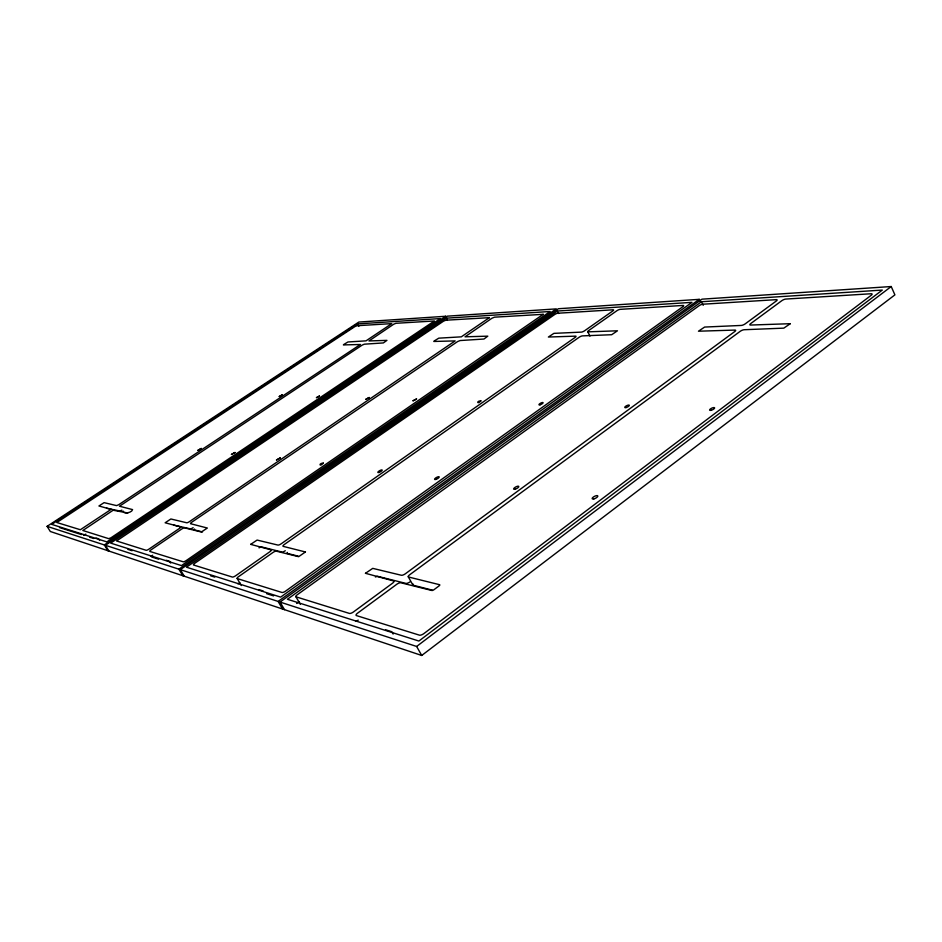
<?xml version="1.0" encoding="UTF-8"?>
<svg xmlns="http://www.w3.org/2000/svg" width="942" height="942" viewBox="0 0 942 942"><rect width="100%" height="100%" fill="white"/><g stroke="black" fill="none" stroke-linecap="round" stroke-linejoin="round"><path stroke-width="1.41" d="M123.166 511.094C122.966 514.462 131.927 512.837 132.598 509.61L119.504 506.219L362.223 345.078L364.389 344.183L383.382 342.923L386.938 340.368L368.97 340.945L393.744 324.201L395.923 323.294L434.392 320.975L110.956 537.811L108.707 538.659L82.837 530.499L113.134 510.234L127.829 512.99M446.802 318.455L445.66 316.265L358.843 322.058L47.1 526.342L50.303 531.488L421.722 655.467L894.9 294.87L891.214 286.533L701.978 299.167L280.033 602.056L284.496 609.662M280.033 602.056L416.635 646.459L891.214 286.533M296.648 603.457L299.026 601.738M701.507 301.734L287.428 599.265L418.896 641.043L882.289 290.077L701.507 301.734L703.215 305.302M699.247 299.344L558.347 308.74L180.299 569.639L278.114 601.432L699.247 299.344L700.377 301.711M259.026 547.844L261.17 546.843L281.941 552.024A2.85 0.824 -30.3 0 0 285.285 550.717M105.41 545.288L178.886 569.18L556.275 308.882L447.285 316.159L105.41 545.288L108.954 551.07M557.405 311.025L186.469 567.19L280.657 597.122L691.981 302.347L557.405 311.025L558.653 313.509M375.387 576.975L377.33 576.245L405.908 583.392A3.344 1.142 -29.4 0 0 409.97 581.885M47.1 526.342L104.326 544.935L445.66 316.265M446.084 318.196L110.685 543.11L181.476 565.6L550.163 311.496L446.084 318.196L447.238 320.398M357.501 323.907L51.716 524.376L106.858 541.897L440.385 318.561L357.501 323.907L358.843 326.379M85.793 534.138L83.485 535.186M121.883 510.175L119.775 510.988L106.528 508.209M173.728 525.13L190.284 528.827A2.485 0.624 -30.7 0 0 193.122 527.673M432.366 590.139L413.232 585.241A3.368 1.166 -29.3 0 1 413.102 584.052M298.167 556.169L287.228 553.354A2.873 0.836 -30.3 0 1 287.322 552.401M202.518 531.959L194.276 529.84A2.508 0.624 -30.7 0 1 194.488 529.039M96.06 538.012L98.651 538.836L99.569 540.343M166.334 560.278L169.666 561.338L170.702 563.057M258.697 589.551L263.159 590.964M385.513 629.739L391.801 631.729L393.12 634.048M59.546 527.567L81.424 534.55M89.631 537.175L93.741 538.483M127.9 549.386L132.092 550.729M151.65 556.969L158.633 559.195M210.596 575.786L214.8 577.128M266.586 593.66L273.58 595.897M104.326 544.935L107.859 550.705M180.299 569.639L184.255 576.198M178.886 569.18L182.83 575.727M237.16 578.506L241.329 585.559M278.114 601.432L282.553 609.015M295.812 596.58L300.368 604.399M416.635 646.459L421.722 655.467M408.263 576.763L412.843 584.97M587.726 331.655L589.963 336.106M358.207 620.13A3.391 1.177 -30.2 0 1 355.923 621.367M152.651 555.238A2.532 0.636 -31.1 0 1 150.59 556.298M239.821 582.757A2.897 0.836 -30.9 0 1 237.89 583.804M305.432 551.965L298.626 556.687L276.312 551.164A2.885 0.824 -30.4 0 0 272.956 552.483L238.585 576.645A2.92 0.836 -30.8 0 0 237.313 578.6L281.988 592.471A3.109 0.966 -30.6 0 0 285.626 591.081L682.797 306.739A2.814 0.754 -25.6 0 0 683.068 305.443L620.189 309.353A2.638 0.671 -26.3 0 0 616.845 310.754L588.668 330.571A2.649 0.683 -26.6 0 0 588.208 331.843L617.469 330.795L611.688 334.716L582.462 335.882A2.661 0.695 -26.7 0 0 579.118 337.283L284.319 544.5A2.873 0.824 -30.2 0 0 283.165 546.36L305.432 551.965M369.24 397.512L365.92 399.243L369.24 397.512M280.257 457.918L276.489 459.99L280.257 457.918M250.69 544.37L271.096 549.845A2.861 0.812 -30.4 0 1 269.918 551.706L235.665 575.75A2.897 0.824 -30.8 0 1 232.333 577.046L193.569 565.012A2.732 0.73 -31 0 1 194.841 563.222L554.661 314.557A2.473 0.601 -27 0 1 557.758 313.239L613.124 309.8A2.614 0.659 -26.4 0 1 612.724 311.013L584.629 330.748A2.638 0.683 -26.7 0 1 581.308 332.126L553.896 333.362L548.385 337.036L575.586 336.141A2.638 0.683 -26.8 0 1 575.103 337.424L281.246 543.758A2.85 0.812 -30.3 0 1 277.902 545.065L257.107 540.072L250.69 544.37M480.903 400.88C477.37 405.06 476.028 400.797 480.903 400.88M319.409 396.04L316.347 397.724L319.397 396.087M234.97 452.501L231.449 454.444L234.97 452.501M543.204 314.322L186.222 560.572A2.685 0.707 -31 0 1 183.172 561.785L149.872 551.447A2.543 0.624 -31.1 0 1 151.144 549.798L181.7 529.039A2.52 0.624 -30.7 0 1 184.55 527.873L201.329 532.006L207.346 528.038L190.649 523.728A2.508 0.624 -30.6 0 1 191.827 522.162L457.624 341.546L460.143 340.545L483.952 339.026L487.803 336.153L465.042 336.812L492.007 318.184L494.526 317.171L543.204 314.322M282.176 394.933L279.244 396.511L282.176 394.933M201.282 448.474L197.938 450.323L201.282 448.474M416.564 398.972L413.055 400.786L416.564 398.972M323.33 463.123C319.479 467.621 318.361 463.111 323.33 463.123M489.404 317.654L461.321 336.836L438.772 338.166L434.262 340.945L433.803 341.463L455.151 340.91L189.507 521.597A2.496 0.612 -30.6 0 1 186.669 522.763L170.879 518.983L165.144 522.775L180.605 526.872A2.496 0.612 -30.7 0 1 179.404 528.45L148.954 549.127A2.532 0.624 -31.1 0 1 146.128 550.281L116.561 540.967L443.552 321.151L445.896 320.198L489.404 317.654M790.279 323.695L783.791 328.146L744.215 329.724A3.132 0.918 -24.8 0 0 740.165 331.348L409.676 574.773A3.379 1.142 -29.3 0 0 408.64 577.034L439.573 584.699A1.754 0.612 -29.1 0 1 439.066 585.889L433.956 589.704A1.754 0.624 -29.2 0 1 431.813 590.481L400.845 582.78A3.391 1.154 -29.5 0 0 396.747 584.299L357.56 613.171A3.427 1.177 -30.2 0 0 356.359 615.562L419.425 635.155A3.709 1.378 -29.7 0 0 423.947 633.542L871.268 295.235A3.379 1.001 -23.3 0 0 871.126 293.751L785.828 299.061A3.12 0.883 -24.4 0 0 781.789 300.698L750.715 323.577A3.132 0.907 -24.7 0 0 750.562 325.049L790.279 323.695M365.472 573.301L393.615 580.943A3.356 1.13 -29.6 0 1 392.531 583.216L353.497 611.923A3.403 1.154 -30.2 0 1 349.423 613.419L296.094 596.851A3.167 1.001 -30.6 0 1 297.342 594.685L699.07 305.738A2.873 0.777 -25.4 0 1 702.756 304.219L776.349 299.65A3.085 0.871 -24.5 0 1 776.267 301.028L745.275 323.812A3.097 0.895 -24.8 0 1 741.272 325.437L704.616 327.062L698.469 331.207L734.948 330.077A3.109 0.907 -24.9 0 1 734.76 331.549L405.413 573.737A3.344 1.13 -29.4 0 1 401.351 575.256L372.738 568.367L365.472 573.301M111.144 509.363L80.364 529.734L56.814 522.516L354.934 326.58L356.983 325.72L391.79 323.624L366.026 340.851L347.963 341.97L343.865 344.454L343.406 344.913L360.386 344.501L118.621 504.771L116.502 505.595L104.091 502.639L98.934 505.984L111.144 509.363M626.089 407.556A2.52 0.777 -26.2 0 0 629.315 405.296A2.52 0.777 -26.2 0 0 625.7 406.249A2.52 0.777 -26.2 0 0 626.089 407.556M515.109 489.204A2.885 0.93 -27.7 0 0 518.807 486.496A2.885 0.93 -27.7 0 0 514.744 487.579A2.885 0.93 -27.7 0 0 515.109 489.204M711.186 410.265A2.744 0.895 -25 0 0 714.589 407.827A2.744 0.895 -25 0 0 710.539 408.852A2.744 0.895 -25 0 0 711.186 410.265M593.907 498.895A3.144 1.095 -26.7 0 0 597.817 495.951A3.144 1.095 -26.7 0 0 593.272 497.093A3.144 1.095 -26.7 0 0 593.907 498.895M379.108 472.401A2.461 0.683 -29 0 0 382.181 470.093A2.461 0.683 -29 0 0 378.755 471.247A2.461 0.683 -29 0 0 379.108 472.401M540.06 404.801A2.296 0.659 -27.2 0 0 543.075 402.729A2.296 0.659 -27.2 0 0 539.896 403.612A2.296 0.659 -27.2 0 0 540.06 404.801M435.969 479.384A2.638 0.789 -28.5 0 0 439.196 476.899A2.638 0.789 -28.5 0 0 435.44 478.136A2.638 0.789 -28.5 0 0 435.969 479.384"/></g></svg>
